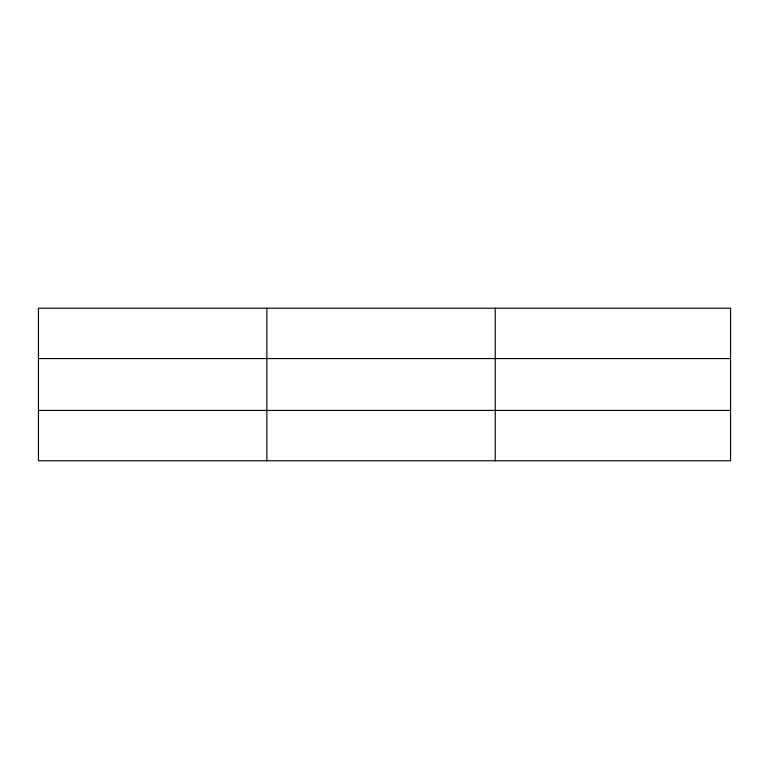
<?xml version="1.0" encoding="UTF-8"?>
<svg xmlns="http://www.w3.org/2000/svg" width="769" height="769" viewBox="0 0 769 769"><rect width="100%" height="100%" fill="white"/><g stroke="black" fill="none" stroke-linecap="round" stroke-linejoin="round"><path stroke-width="1.15" d="M266.843 460.775L266.843 308.225M495.236 460.775L495.236 308.225M730.55 410.435L730.55 460.775L38.45 460.775L38.45 308.225L730.55 308.225L730.55 410.435L38.45 410.435M38.45 358.565L730.55 358.565"/></g></svg>
